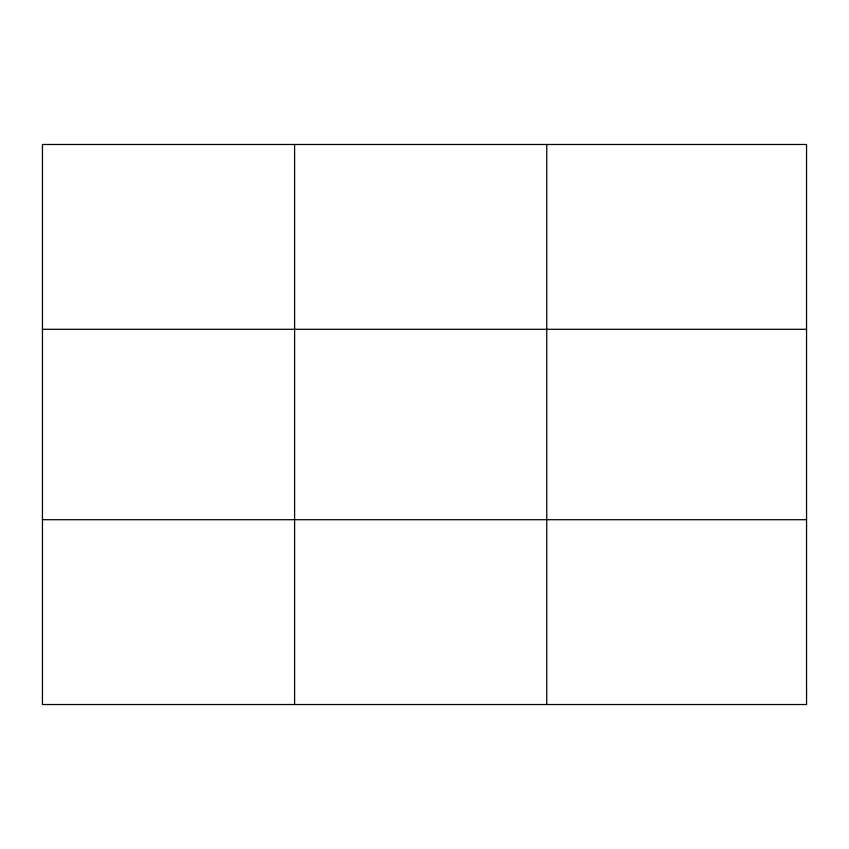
<?xml version="1.0" encoding="UTF-8"?>
<svg xmlns="http://www.w3.org/2000/svg" width="849" height="849" viewBox="0 0 849 849"><rect width="100%" height="100%" fill="white"/><g stroke="black" fill="none" stroke-linecap="round" stroke-linejoin="round"><path stroke-width="1.27" d="M294.603 144.479L294.603 704.521M546.756 144.479L546.756 704.521M42.45 329.295L806.55 329.295M42.45 519.705L806.55 519.705M806.55 690.301L806.55 704.521L42.45 704.521L42.45 144.479L806.55 144.479L806.55 690.301"/></g></svg>
